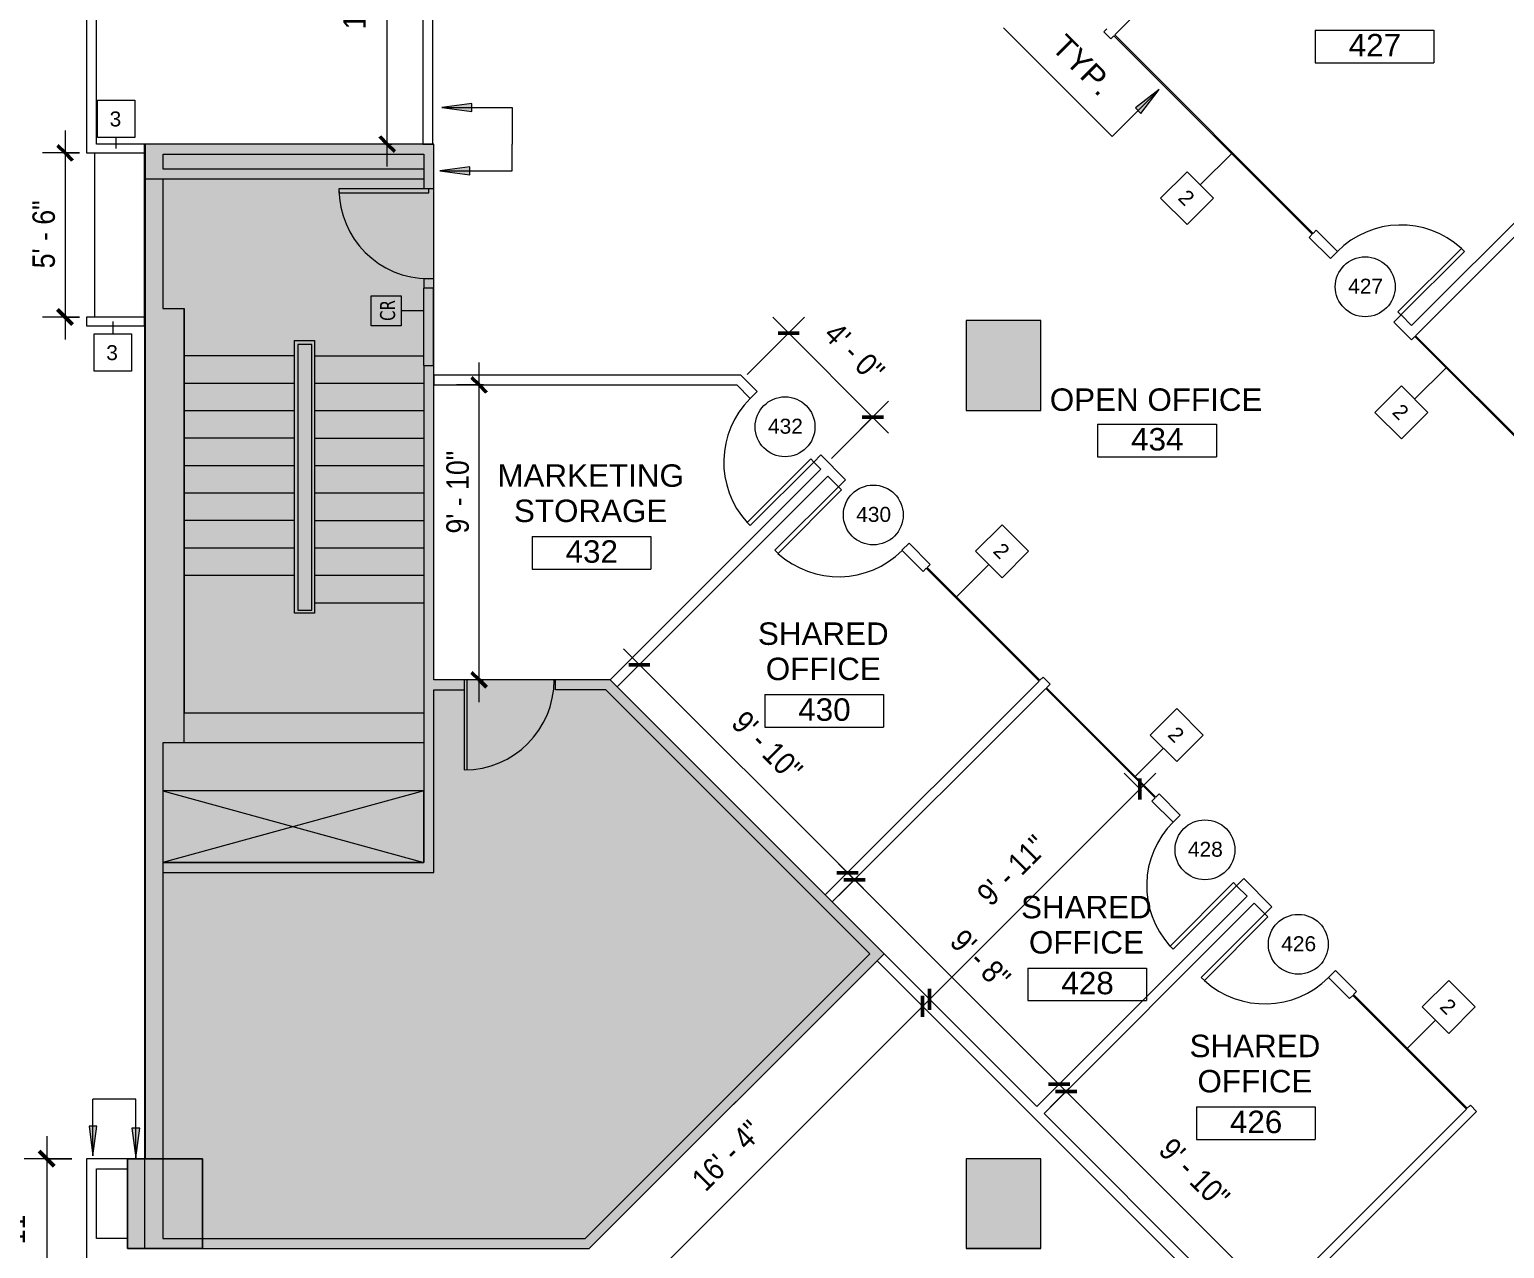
# Model space of a CAD drawing. Header units: inches. Extents: x -865 to 1895, y -762 to 1388.
# Drawn here: x -552 to 39, y 331 to 819 of the extents above; entities that cross this region are included whole.
import ezdxf

# ---------------------------------------------------------------- set-up
doc = ezdxf.new("R2010")
doc.units = ezdxf.units.IN
doc.header["$MEASUREMENT"] = 0
for name, color, linetype, lineweight in [('4th Floor Revit Background_dwg', 8, 'Continuous', 9), ('8309_BB$0$BB_COL_FILL', 7, 'Continuous', 9), ('8309_BB$0$BB_DOOR', 7, 'Continuous', 9), ('A-ANNO-DIMS', 211, 'Continuous', 9), ('A-ANNO-DIMS-96', 211, 'Continuous', 9), ('A-ANNO-NOTE', 131, 'Continuous', 9), ('A-AREA-IDEN', 2, 'Continuous', 20), ('A-DETL-GENF', 92, 'Continuous', 9), ('A-DETL-MEDM', 33, 'Continuous', 20), ('A-DOOR', 31, 'Continuous', 9), ('A-DOOR-IDEN', 31, 'Continuous', 20), ('A-EXIST-CORE', 7, 'Continuous', 9), ('A-EXIST-WALL-INT', 7, 'Continuous', 9), ('A-WALL', 113, 'Continuous', 9), ('A-WALL-IDEN', 211, 'Continuous', 20), ('G-ANNO-TEXT', 231, 'Continuous', 9), ('I-WALL', 2, 'Continuous', 9), ('Q-CASE', 31, 'Continuous', 9)]:
    doc.layers.add(name, color=color, linetype=linetype, lineweight=lineweight)
doc.styles.add('Arial_1', font='arial.ttf', dxfattribs={"height": 9})
doc.styles.add('Arial_3', font='arial.ttf', dxfattribs={"height": 6})
doc.styles.add('Arial_4', font='arial.ttf', dxfattribs={"width": 0.85, "height": 9})
doc.styles.add('Tahoma', font='tahoma.ttf', dxfattribs={"width": 0.85, "height": 6})
doc.dimstyles.new('Linear_-_3_32__Arial__85_-_1__Tolerance', dxfattribs={"dimscale": 12, "dimtxt": 9.182335, "dimasz": 0.5, "dimexe": 0.75, "dimexo": 0.5, "dimgap": 0.5, "dimtad": 1, "dimdec": 0, "dimzin": 3, "dimdsep": 46, "dimlunit": 4, "dimtxsty": 'Arial_4', "dimblk1": 'OBLIQUE', "dimblk2": 'OBLIQUE', "dimsah": 1, "dimcen": 0.09, "dimdle": 0.75, "dimazin": 0, "dimtfac": 1, "dimtdec": 4, "dimtix": 1, "dimtmove": 0, "dimatfit": 3, "dimfxl": 1, "dimtvp": 1, "dimfrac": 2, "dimtolj": 1, "dimtzin": 0, "dimarcsym": 2})
doc.dimstyles.new('Linear_-_3_32__Arial__85_-_1__Tolerance_1', dxfattribs={"dimscale": 12, "dimtxt": 9.182335, "dimasz": 0.5, "dimexe": 0.75, "dimexo": 0.5, "dimgap": 0.5, "dimtad": 1, "dimdec": 0, "dimzin": 3, "dimdsep": 46, "dimlunit": 4, "dimtxsty": 'Arial_4', "dimblk1": 'OBLIQUE', "dimblk2": 'OBLIQUE', "dimsah": 1, "dimcen": 0.09, "dimdle": 0.75, "dimazin": 0, "dimtfac": 1, "dimtdec": 4, "dimtix": 1, "dimtmove": 2, "dimatfit": 3, "dimfxl": 1, "dimtvp": 1, "dimfrac": 2, "dimtolj": 1, "dimtzin": 0, "dimarcsym": 2})

# ---------------------------------------------------------------- blocks, each defined once
blk = doc.blocks.new('Single-Flush - 36_ x 96_-1525938-4th Floor New Construction - Partition Plan')
at = {"layer": 'A-DOOR', "color": 250, "lineweight": 20}
for p, q in [((16.25, -2), (16.25, -38.02)), ((18, -2), (16.25, -2)), ((18, -2), (18, -38.02)), ((18, -38.02), (16.25, -38.02))]:
    blk.add_line(p, q, dxfattribs=at)
at = {"layer": 'A-DOOR'}
blk.add_arc((18, -2), 36.07, 180, 267.21884, dxfattribs=at)
blk = doc.blocks.new('Single-Flush - 36_ x 96_-1532445-4th Floor New Construction - Partition Plan')
at = {"layer": 'A-DOOR', "color": 250, "lineweight": 20}
for p, q in [((16.25, 2), (16.25, 38.02)), ((18, 38.02), (16.25, 38.02)), ((18, 2), (18, 38.02)), ((18, 2), (16.25, 2))]:
    blk.add_line(p, q, dxfattribs=at)
at = {"layer": 'A-DOOR'}
blk.add_arc((18, 2), 36.07, 92.78116, 180, dxfattribs=at)
blk = doc.blocks.new('Counter Top _No Backsplash_ - Standard Counter Top-2610611-4th Floor New Construction - Partition Plan')
at = {"layer": 'Q-CASE', "lineweight": 13}
for p, q in [((18.59, 0), (-47.26, 0)), ((-47.26, -20), (18.59, -20))]:
    blk.add_line(p, q, dxfattribs=at)
blk = doc.blocks.new('Base Cabinet - Standard Base Cabinet-2610578-4th Floor New Construction - Partition Plan')
at = {"layer": 'Q-CASE', "lineweight": 13}
blk.add_line((65.09, 0), (-0.76, 0), dxfattribs=at)
blk = doc.blocks.new('4th Floor Revit Background_dwg-1506688-4th Floor New Construction - Partition Plan')
at = {"layer": '8309_BB$0$BB_COL_FILL'}
for points in [[(1010.34, 1507.78), (1010.34, 1543.78), (980.34, 1543.78), (980.34, 1507.78)], [(644.35, 1171.78), (674.34, 1171.78), (674.34, 1207.78), (644.35, 1207.78), (644.35, 1175.77)], [(1010.34, 1171.78), (1010.34, 1207.78), (980.34, 1207.78), (980.34, 1171.78)]]:
    blk.add_hatch(color=256, dxfattribs=at).paths.add_polyline_path(points, flags=0)
for p, q in [((1010.34, 1543.78), (980.34, 1543.78)), ((980.34, 1543.78), (980.34, 1507.78)), ((1010.34, 1507.78), (1010.34, 1543.78)), ((980.34, 1507.78), (1010.34, 1507.78)), ((674.34, 1207.78), (644.35, 1207.78)), ((644.35, 1207.78), (644.35, 1175.77)), ((674.34, 1171.78), (674.34, 1207.78)), ((1010.34, 1207.78), (980.34, 1207.78)), ((980.34, 1207.78), (980.34, 1171.78)), ((1010.34, 1171.78), (1010.34, 1207.78)), ((644.35, 1175.77), (644.35, 1171.78)), ((644.35, 1171.78), (674.34, 1171.78)), ((980.34, 1171.78), (1010.34, 1171.78)), ((1010.34, 1171.78), (980.34, 1171.78))]:
    blk.add_line(p, q, dxfattribs=at)
at = {"layer": '8309_BB$0$BB_DOOR'}
blk.add_line((729.04, 1596.52), (729.04, 1595.02), dxfattribs=at)
at = {"layer": 'A-EXIST-CORE'}
for p, q in [((651.34, 1610.99), (651.34, 1545.14)), ((767.08, 1603.52), (767.04, 1603.52)), ((651.34, 1600.52), (763.04, 1600.52)), ((767.04, 1596.52), (729.04, 1596.52)), ((651.34, 1545.14), (651.34, 1207.78)), ((667.04, 1374.52), (667.04, 1548.55)), ((711.19, 1529.59), (667.04, 1529.59)), ((762.92, 1529.52), (719.53, 1529.52)), ((763.04, 1525.72), (763.04, 1326.52)), ((711.19, 1518.59), (667.04, 1518.59)), ((763.04, 1518.52), (719.53, 1518.52)), ((711.19, 1507.59), (667.04, 1507.59)), ((763.04, 1507.52), (719.53, 1507.52)), ((711.19, 1496.59), (667.04, 1496.59)), ((763.04, 1496.52), (719.53, 1496.52)), ((711.19, 1485.59), (667.04, 1485.59)), ((763.04, 1485.52), (719.53, 1485.52)), ((711.19, 1474.59), (667.04, 1474.59)), ((763.04, 1474.52), (719.53, 1474.52)), ((711.19, 1463.59), (667.04, 1463.59)), ((763.04, 1463.52), (719.53, 1463.52)), ((711.19, 1452.59), (667.04, 1452.59)), ((763.04, 1452.52), (719.53, 1452.52)), ((711.19, 1441.59), (667.04, 1441.59)), ((763.04, 1441.52), (719.53, 1441.52)), ((763.04, 1430.52), (719.28, 1430.52)), ((779.26, 1399.65), (779.26, 1363.65)), ((780.26, 1399.65), (780.26, 1363.65))]:
    blk.add_line(p, q, dxfattribs=at)
at = {"layer": 'A-EXIST-CORE', "flags": 128}
for points in [[(762.67, 1614.5), (651.34, 1614.5), (651.34, 1610.99)], [(767.04, 1521.94), (767.04, 1614.5), (766.67, 1614.5)], [(763.04, 1604.52), (658.52, 1604.52), (658.52, 1610.5), (763.04, 1610.5), (763.04, 1596.52)], [(658.47, 1600.52), (658.47, 1548.55), (667.04, 1548.55), (667.04, 1386.52), (763.04, 1386.52), (763.04, 1374.52), (658.47, 1374.52), (658.47, 1175.78), (827.68, 1175.78), (941.83, 1289.93), (836.02, 1395.74), (815.79, 1395.74), (815.79, 1399.74)], [(729.04, 1595.02), (765.04, 1595.02), (765.04, 1596.52)], [(767.04, 1521.94), (767.04, 1560.52), (763.04, 1560.52), (763.04, 1556.72)], [(658.47, 1322.52), (767.04, 1322.52), (767.04, 1395.74), (779.34, 1395.74), (779.34, 1399.74), (767.04, 1399.74), (767.04, 1517.94)], [(947.49, 1289.93), (837.68, 1399.74), (767.04, 1399.74), (767.04, 1517.94)], [(763.04, 1355.27), (658.47, 1326.52), (763.04, 1326.52), (763.04, 1355.27), (658.47, 1355.27), (658.47, 1326.52)], [(658.47, 1355.27), (763.04, 1326.52), (658.47, 1326.52), (658.47, 1207.78)], [(651.34, 1171.78), (829.34, 1171.78), (944.67, 1287.12)]]:
    blk.add_lwpolyline(points, dxfattribs=at)
for points in [[(711.28, 1426.52), (711.28, 1535.73), (719.28, 1535.73), (719.28, 1426.52)], [(712.58, 1534.23), (712.58, 1427.7), (718.14, 1427.7), (718.14, 1534.23)]]:
    blk.add_lwpolyline(points, close=True, dxfattribs=at)
at = {"layer": 'A-EXIST-CORE'}
for centre, start, end in [((765.04, 1596.52), 180, 270), ((779.26, 1399.65), 270, 360)]:
    blk.add_arc(centre, 36, start, end, dxfattribs=at)
at = {"layer": 'A-EXIST-WALL-INT'}
blk.add_line((644.34, 1175.77), (644.34, 1203.78), dxfattribs=at)
at = {"layer": 'A-EXIST-WALL-INT', "flags": 128}
for points in [[(980.34, 1507.78), (1010.34, 1507.78), (1010.34, 1543.78), (980.34, 1543.78)], [(980.34, 1171.78), (1010.34, 1171.78), (1010.34, 1207.78), (980.34, 1207.78)]]:
    blk.add_lwpolyline(points, close=True, dxfattribs=at)
blk.add_lwpolyline([(644.35, 1207.78), (674.34, 1207.78), (674.34, 1171.78), (644.35, 1171.78)], dxfattribs=at)
blk = doc.blocks.new('FORM Room Tag - Name _ Number-61107-4th Floor New Construction - Partition Plan')
at = {"layer": 'A-AREA-IDEN'}
for p, q in [((-0.2444, -0.0231), (-0.2444, -0.1589)), ((-0.2444, -0.0231), (0.2515, -0.0231)), ((0.2515, -0.0231), (0.2515, -0.1589)), ((-0.2444, -0.1589), (0.2515, -0.1589))]:
    blk.add_line(p, q, dxfattribs=at)
blk = doc.blocks.new('FORM Wall Tag - Default-61693-4th Floor New Construction - Partition Plan')
at = {"layer": 'A-WALL-IDEN'}
for p, q in [((-0.078125, 0.078125), (0.078125, 0.078125)), ((-0.078125, -0.078125), (-0.078125, 0.078125)), ((0.078125, 0.078125), (0.078125, -0.078125)), ((0.078125, -0.078125), (-0.078125, -0.078125))]:
    blk.add_line(p, q, dxfattribs=at)
blk = doc.blocks.new('FORM Door Tag - Default-60822-4th Floor New Construction - Partition Plan')
at = {"layer": 'A-DOOR-IDEN'}
blk.add_circle((-0.002, 0), 0.125, dxfattribs=at)
blk = doc.blocks.new('DIMBLOCK14-4th Floor New Construction - Partition Plan')
at = {"layer": 'A-ANNO-DIMS-96'}
for p, q in [((-408.26, 764.5), (-408.26, 912.92)), ((-406.5, 903.92), (-417.26, 903.92)), ((-408.26, 903.92), (-406.5, 903.92)), ((-406.5, 773.5), (-417.26, 773.5)), ((-408.26, 773.5), (-406.5, 773.5))]:
    blk.add_line(p, q, dxfattribs=at)
at = {"layer": 'A-ANNO-DIMS-96', "lineweight": 50}
for p, q in [((-408.26, 903.92), (-411.26, 906.92)), ((-408.26, 903.92), (-405.26, 900.92)), ((-408.26, 773.5), (-411.26, 776.5)), ((-408.26, 773.5), (-405.26, 770.5))]:
    blk.add_line(p, q, dxfattribs=at)
at = {"layer": 'A-ANNO-DIMS-96', "color": 0, "insert": (-425.94, 819.57), "char_height": 9, "width": 45.9399, "attachment_point": 1, "rotation": 90, "line_spacing_factor": 0.941778, "style": 'Arial_4'}
blk.add_mtext('10\' - 10"', dxfattribs=at)
blk = doc.blocks.new('_Oblique')
at = {"color": 0, "linetype": 'ByBlock', "lineweight": -2}
blk.add_line((-0.5, -0.5), (0.5, 0.5), dxfattribs=at)
blk = doc.blocks.new('DIMBLOCK15-4th Floor New Construction - Partition Plan')
at = {"layer": 'A-ANNO-DIMS-96'}
for p, q in [((-537.4, 779), (-537.4, 695.15)), ((-531.56, 770), (-546.4, 770)), ((-537.4, 770), (-531.56, 770)), ((-531.56, 704.15), (-546.4, 704.15)), ((-537.4, 704.15), (-531.56, 704.15))]:
    blk.add_line(p, q, dxfattribs=at)
at = {"layer": 'A-ANNO-DIMS-96', "lineweight": 50}
for p, q in [((-537.4, 770), (-540.4, 773)), ((-537.4, 770), (-534.4, 767)), ((-537.4, 704.15), (-540.4, 707.15)), ((-537.4, 704.15), (-534.4, 701.15))]:
    blk.add_line(p, q, dxfattribs=at)
at = {"layer": 'A-ANNO-DIMS-96', "color": 0, "insert": (-550.48, 723.73), "char_height": 9, "width": 32.0393, "attachment_point": 1, "rotation": 90, "line_spacing_factor": 0.941778, "style": 'Arial_4'}
blk.add_mtext('5\' - 6"', dxfattribs=at)
blk = doc.blocks.new('DIMBLOCK16-4th Floor New Construction - Partition Plan')
at = {"layer": 'A-ANNO-DIMS-96'}
for p, q in [((-544.73, 375.79), (-544.73, 286.69)), ((-534.75, 366.79), (-553.73, 366.79)), ((-544.73, 366.79), (-534.75, 366.79)), ((-534.75, 295.69), (-553.73, 295.69)), ((-544.73, 295.69), (-534.75, 295.69))]:
    blk.add_line(p, q, dxfattribs=at)
at = {"layer": 'A-ANNO-DIMS-96', "lineweight": 50}
for p, q in [((-544.73, 366.79), (-547.73, 369.79)), ((-544.73, 366.79), (-541.73, 363.79)), ((-544.73, 295.69), (-547.73, 298.69)), ((-544.73, 295.69), (-541.73, 292.69))]:
    blk.add_line(p, q, dxfattribs=at)
at = {"layer": 'A-ANNO-DIMS-96', "color": 0, "insert": (-562.41, 315), "char_height": 9, "width": 38.9896, "attachment_point": 1, "rotation": 90, "line_spacing_factor": 0.941778, "style": 'Arial_4'}
blk.add_mtext('5\' - 11"', dxfattribs=at)
blk = doc.blocks.new('DIMBLOCK23-4th Floor New Construction - Partition Plan')
at = {"layer": 'A-ANNO-DIMS-96'}
for p, q in [((-187.39, 434.24), (-338.8, 282.83)), ((-194.99, 429.12), (-187.39, 421.52)), ((-193.75, 427.88), (-194.99, 429.12)), ((-333.68, 290.44), (-326.07, 282.83)), ((-332.43, 289.19), (-333.68, 290.44))]:
    blk.add_line(p, q, dxfattribs=at)
at = {"layer": 'A-ANNO-DIMS-96', "lineweight": 50}
for p, q in [((-193.75, 427.88), (-193.75, 432.12)), ((-193.75, 427.88), (-193.75, 423.64)), ((-332.43, 289.19), (-332.43, 293.44)), ((-332.43, 289.19), (-332.43, 284.95))]:
    blk.add_line(p, q, dxfattribs=at)
at = {"layer": 'A-ANNO-DIMS-96', "color": 0, "insert": (-287.08, 359.55), "char_height": 9, "width": 38.9896, "attachment_point": 1, "rotation": 45, "line_spacing_factor": 0.941778, "style": 'Arial_4'}
blk.add_mtext('16\' - 4"', dxfattribs=at)
blk = doc.blocks.new('DIMBLOCK24-4th Floor New Construction - Partition Plan')
at = {"layer": 'A-ANNO-DIMS-96'}
for p, q in [((-100.28, 521.35), (-197.29, 424.34)), ((-106.08, 514.42), (-113.01, 521.35)), ((-106.64, 514.98), (-106.08, 514.42)), ((-192.16, 431.95), (-184.56, 424.34)), ((-190.92, 430.71), (-192.16, 431.95))]:
    blk.add_line(p, q, dxfattribs=at)
at = {"layer": 'A-ANNO-DIMS-96', "lineweight": 50}
for p, q in [((-106.64, 514.98), (-106.64, 519.23)), ((-106.64, 514.98), (-106.64, 510.74)), ((-190.92, 430.71), (-190.92, 434.95)), ((-190.92, 430.71), (-190.92, 426.46))]:
    blk.add_line(p, q, dxfattribs=at)
at = {"layer": 'A-ANNO-DIMS-96', "color": 0, "insert": (-172.77, 473.86), "char_height": 9, "width": 38.9896, "attachment_point": 1, "rotation": 45, "line_spacing_factor": 0.941778, "style": 'Arial_4'}
blk.add_mtext('9\' - 11"', dxfattribs=at)
blk = doc.blocks.new('DIMBLOCK25-4th Floor New Construction - Partition Plan')
at = {"layer": 'A-ANNO-DIMS-96'}
for p, q in [((-217.5, 475.06), (-313.64, 571.2)), ((-306.03, 566.08), (-313.64, 558.47)), ((-307.28, 564.83), (-306.03, 566.08)), ((-222.62, 482.67), (-230.23, 475.06)), ((-223.87, 481.43), (-222.62, 482.67))]:
    blk.add_line(p, q, dxfattribs=at)
at = {"layer": 'A-ANNO-DIMS-96', "lineweight": 50}
for p, q in [((-307.28, 564.83), (-311.52, 564.83)), ((-307.28, 564.83), (-303.03, 564.83)), ((-223.87, 481.43), (-228.11, 481.43)), ((-223.87, 481.43), (-219.62, 481.43))]:
    blk.add_line(p, q, dxfattribs=at)
at = {"layer": 'A-ANNO-DIMS-96', "color": 0, "insert": (-264.55, 547.12), "char_height": 9, "width": 38.9896, "attachment_point": 1, "rotation": 315, "line_spacing_factor": 0.941778, "style": 'Arial_4'}
blk.add_mtext('9\' - 10"', dxfattribs=at)
blk = doc.blocks.new('DIMBLOCK26-4th Floor New Construction - Partition Plan')
at = {"layer": 'A-ANNO-DIMS-96'}
for p, q in [((-132.68, 390.24), (-227.4, 484.96)), ((-219.8, 479.84), (-227.4, 472.23)), ((-221.04, 478.6), (-219.8, 479.84)), ((-137.8, 397.85), (-145.41, 390.24)), ((-139.04, 396.6), (-137.8, 397.85))]:
    blk.add_line(p, q, dxfattribs=at)
at = {"layer": 'A-ANNO-DIMS-96', "lineweight": 50}
for p, q in [((-221.04, 478.6), (-225.28, 478.6)), ((-221.04, 478.6), (-216.8, 478.6)), ((-139.04, 396.6), (-143.29, 396.6)), ((-139.04, 396.6), (-134.8, 396.6))]:
    blk.add_line(p, q, dxfattribs=at)
at = {"layer": 'A-ANNO-DIMS-96', "color": 0, "insert": (-176.98, 459.54), "char_height": 9, "width": 32.0393, "attachment_point": 1, "rotation": 315, "line_spacing_factor": 0.941778, "style": 'Arial_4'}
blk.add_mtext('9\' - 8"', dxfattribs=at)
blk = doc.blocks.new('DIMBLOCK27-4th Floor New Construction - Partition Plan')
at = {"layer": 'A-ANNO-DIMS-96'}
for p, q in [((-46.09, 303.65), (-142.58, 400.14)), ((-134.97, 395.02), (-142.58, 387.41)), ((-136.22, 393.77), (-134.97, 395.02)), ((-51.21, 311.25), (-58.82, 303.65)), ((-52.45, 310.01), (-51.21, 311.25))]:
    blk.add_line(p, q, dxfattribs=at)
at = {"layer": 'A-ANNO-DIMS-96', "lineweight": 50}
for p, q in [((-136.22, 393.77), (-140.46, 393.77)), ((-136.22, 393.77), (-131.97, 393.77)), ((-52.45, 310.01), (-56.7, 310.01)), ((-52.45, 310.01), (-48.21, 310.01))]:
    blk.add_line(p, q, dxfattribs=at)
at = {"layer": 'A-ANNO-DIMS-96', "color": 0, "insert": (-93.32, 375.89), "char_height": 9, "width": 38.9896, "attachment_point": 1, "rotation": 315, "line_spacing_factor": 0.941778, "style": 'Arial_4'}
blk.add_mtext('9\' - 10"', dxfattribs=at)
blk = doc.blocks.new('DIMBLOCK28-4th Floor New Construction - Partition Plan')
at = {"layer": 'A-ANNO-DIMS-96'}
for p, q in [((-371.51, 549.75), (-371.51, 685.95)), ((-369.76, 676.95), (-380.51, 676.95)), ((-371.51, 676.95), (-369.76, 676.95)), ((-369.76, 558.75), (-380.51, 558.75)), ((-371.51, 558.75), (-369.76, 558.75))]:
    blk.add_line(p, q, dxfattribs=at)
at = {"layer": 'A-ANNO-DIMS-96', "lineweight": 50}
for p, q in [((-371.51, 676.95), (-374.51, 679.95)), ((-371.51, 676.95), (-368.51, 673.95)), ((-371.51, 558.75), (-374.51, 561.75)), ((-371.51, 558.75), (-368.51, 555.75))]:
    blk.add_line(p, q, dxfattribs=at)
at = {"layer": 'A-ANNO-DIMS-96', "color": 0, "insert": (-384.6, 617.41), "char_height": 9, "width": 38.9896, "attachment_point": 1, "rotation": 90, "line_spacing_factor": 0.941778, "style": 'Arial_4'}
blk.add_mtext('9\' - 10"', dxfattribs=at)
blk = doc.blocks.new('DIMBLOCK29-4th Floor New Construction - Partition Plan')
at = {"layer": 'A-ANNO-DIMS-96'}
for p, q in [((-264.01, 681.19), (-241.07, 704.14)), ((-253.8, 704.14), (-207.35, 657.69)), ((-247.43, 697.78), (-264.01, 681.19)), ((-230.29, 647.47), (-207.35, 670.42)), ((-213.71, 664.06), (-230.29, 647.47))]:
    blk.add_line(p, q, dxfattribs=at)
at = {"layer": 'A-ANNO-DIMS-96', "lineweight": 50}
for p, q in [((-247.43, 697.78), (-251.67, 697.78)), ((-247.43, 697.78), (-243.19, 697.78)), ((-213.71, 664.06), (-217.95, 664.06)), ((-213.71, 664.06), (-209.47, 664.06))]:
    blk.add_line(p, q, dxfattribs=at)
at = {"layer": 'A-ANNO-DIMS-96', "color": 0, "insert": (-227.51, 702.86), "char_height": 9, "width": 32.0393, "attachment_point": 1, "rotation": 315, "line_spacing_factor": 0.941778, "style": 'Arial_4'}
blk.add_mtext('4\' - 0"', dxfattribs=at)

msp = doc.modelspace()

# ---------------------------------------------------------------- hatches: boundary and pattern name
at = {"layer": 'A-ANNO-NOTE', "lineweight": 20}
for points in [[(-98.89, 795.36), (-108.5, 787.99), (-106.26, 785.75)], [(-386.4, 788.18), (-374.4, 786.6), (-374.4, 789.76)], [(-387.22, 762.76), (-375.22, 761.18), (-375.22, 764.34)], [(-526.21, 367.89), (-524.63, 379.89), (-527.79, 379.89)], [(-509.06, 367.07), (-507.48, 379.07), (-510.64, 379.07)]]:
    msp.add_hatch(color=256, dxfattribs=at).paths.add_polyline_path(points, flags=0)
at = {"layer": 'A-DETL-GENF'}
h = msp.add_hatch(color=9, dxfattribs=at)
h.paths.add_polyline_path([(393.16, -162.72), (541.06, -162.72), (541.06, -147.94), (752.68, -147.94), (752.68, -162.72), (867.19, -162.72), (867.19, 64.4), (393.16, 64.4), (393.16, 24.53), (402.64, 24.53), (402.64, -19.47), (393.16, -19.47), (393.16, -77.47), (402.64, -77.47), (402.64, -121.47), (393.16, -121.47), (393.16, -158.22)], flags=0)
h.paths.add_polyline_path([(1527.09, -162.72), (1527.09, 68.31), (1241.09, 68.31), (1241.09, -162.72), (1517.61, -162.72)], flags=0)
h.paths.add_polyline_path([(159.67, -160.85), (261.14, -160.85), (261.14, -120.86), (251.64, -120.86), (251.64, -76.86), (261.64, -76.86), (261.64, -18.86), (251.64, -18.86), (251.64, 25.14), (261.14, 25.14), (261.14, 62.36), (177.39, 62.36), (95.51, 144.24), (38.05, 144.24), (38.05, 18.14), (1.06, 18.14), (1.06, -160.85), (153.68, -160.85)], flags=0)
h.paths.add_polyline_path([(-353.51, 330.78), (-327.35, 330.78), (-209.17, 448.96), (-318.99, 558.75), (-389.63, 558.75), (-389.63, 773.5), (-505.56, 773.5), (-505.56, 330.78), (-374.02, 330.78)], flags=0)

# ---------------------------------------------------------------- linework, layer by layer
at = {"layer": 'A-ANNO-NOTE', "lineweight": 20}
for p, q in [((-161.32, 820.13), (-145.44, 804.25)), ((-117.72, 776.53), (-145.44, 804.25)), ((-98.89, 795.36), (-117.72, 776.53)), ((-98.89, 795.36), (-108.5, 787.99)), ((-106.26, 785.75), (-98.89, 795.36)), ((-374.4, 789.76), (-386.4, 788.18)), ((-386.4, 788.18), (-374.4, 786.6)), ((-386.4, 788.18), (-358.22, 788.18)), ((-374.4, 786.6), (-374.4, 789.76)), ((-358.22, 788.18), (-358.22, 773.5)), ((-108.5, 787.99), (-106.26, 785.75)), ((-358.22, 762.76), (-358.22, 773.5)), ((-375.22, 764.34), (-387.22, 762.76)), ((-387.22, 762.76), (-375.22, 761.18)), ((-387.22, 762.76), (-358.22, 762.76)), ((-375.22, 761.18), (-375.22, 764.34)), ((-414.75, 700.73), (-414.75, 712.73)), ((-414.75, 712.73), (-402.75, 712.73)), ((-402.75, 712.73), (-402.75, 700.73)), ((-393.75, 706.73), (-402.75, 706.73)), ((-402.75, 700.73), (-414.75, 700.73)), ((-509.06, 390.67), (-526.21, 390.67)), ((-526.21, 367.89), (-526.21, 390.67)), ((-509.06, 367.07), (-509.06, 390.67)), ((-524.63, 379.89), (-527.79, 379.89)), ((-527.79, 379.89), (-526.21, 367.89)), ((-526.21, 367.89), (-524.63, 379.89)), ((-507.48, 379.07), (-510.64, 379.07)), ((-510.64, 379.07), (-509.06, 367.07)), ((-509.06, 367.07), (-507.48, 379.07))]:
    msp.add_line(p, q, dxfattribs=at)
at = {"layer": 'A-DETL-MEDM'}
for p, q in [((-505.33, 773.5), (-505.56, 773.5)), ((-505.56, 773.5), (-505.56, 330.78)), ((-389.64, 773.5), (-505.31, 773.5)), ((-389.63, 773.42), (-389.63, 773.5)), ((-389.63, 755.53), (-389.63, 773.42)), ((-389.63, 719.53), (-389.63, 755.53)), ((-389.63, 558.75), (-389.63, 719.53)), ((-377.42, 558.75), (-389.63, 558.75)), ((-340.89, 558.75), (-377.42, 558.75)), ((-319, 558.75), (-340.89, 558.75)), ((-209.17, 448.96), (-318.97, 558.75)), ((-327.33, 330.79), (-209.19, 448.94))]:
    msp.add_line(p, q, dxfattribs=at)
at = {"layer": 'A-WALL', "color": 250, "lineweight": 20}
for p, q in [((-116.76, 817.27), (2.56, 936.59)), ((-528.75, 907.42), (-528.75, 770)), ((-390, 773.5), (-390, 907.42)), ((-524.75, 773.5), (-524.75, 903.92)), ((-394, 903.92), (-394, 773.5)), ((-119.94, 819.74), (-121.18, 818.5)), ((-121.18, 818.5), (-118.35, 815.68)), ((-118.35, 815.68), (-117.12, 816.91)), ((120.3, 818.86), (2.21, 700.77)), ((3.8, 696.71), (123.12, 816.03)), ((-528.75, 770), (-524.75, 770)), ((-394, 773.5), (-390, 773.5)), ((-35.98, 738.95), (-37.21, 737.72)), ((-27.49, 730.47), (-35.98, 738.95)), ((-37.57, 737.36), (-38.8, 736.13)), ((-38.8, 736.13), (-30.32, 727.64)), ((-30.32, 727.64), (-27.49, 730.47)), ((-389.75, 715.73), (-393.75, 715.73)), ((-393.75, 715.73), (-393.75, 684.73)), ((-389.75, 684.73), (-389.75, 715.73)), ((-2.03, 705.01), (-4.86, 702.19)), ((2.21, 700.77), (-2.03, 705.01)), ((-4.86, 702.19), (2.21, 695.11)), ((2.21, 695.11), (3.45, 696.35)), ((-393.75, 684.73), (-389.75, 684.73)), ((-266.6, 680.95), (-389.63, 680.95)), ((-389.63, 680.95), (-389.63, 676.95)), ((-259.99, 674.34), (-266.6, 680.95)), ((-389.63, 676.95), (-268.26, 676.95)), ((-268.26, 676.95), (-262.82, 671.51)), ((-262.82, 671.51), (-259.99, 674.34)), ((-234.54, 648.89), (-237.37, 646.06)), ((-237.37, 646.06), (-234.54, 643.23)), ((-224.64, 638.99), (-234.54, 648.89)), ((-234.54, 643.23), (-318.99, 558.78)), ((-316.16, 555.95), (-231.71, 640.4)), ((-231.71, 640.4), (-227.47, 636.16)), ((-227.47, 636.16), (-224.64, 638.99)), ((-199.18, 613.53), (-202.01, 610.7)), ((-202.01, 610.7), (-193.53, 602.22)), ((-190.7, 605.05), (-199.18, 613.53)), ((-193.53, 602.22), (-192.29, 603.46)), ((-191.93, 603.81), (-190.7, 605.05)), ((-318.99, 558.78), (-316.16, 555.95)), ((-147.06, 558.23), (-232.75, 472.54)), ((-145.47, 559.82), (-146.71, 558.58)), ((-142.64, 556.99), (-145.47, 559.82)), ((-144.06, 555.58), (-142.64, 556.99)), ((-229.93, 469.71), (-144.41, 555.23)), ((-100.6, 511.41), (-101.84, 510.18)), ((-101.84, 510.18), (-93.35, 501.69)), ((-99.01, 513.01), (-100.25, 511.77)), ((-90.52, 504.52), (-99.01, 513.01)), ((-93.35, 501.69), (-90.52, 504.52)), ((-65.07, 479.06), (-67.9, 476.24)), ((-53.75, 467.75), (-65.07, 479.06)), ((-67.9, 476.24), (-63.65, 471.99)), ((-232.75, 472.54), (-229.93, 469.71)), ((-63.65, 471.99), (-147.93, 387.72)), ((-145.1, 384.89), (-60.83, 469.16)), ((-60.83, 469.16), (-56.58, 464.92)), ((-56.58, 464.92), (-53.75, 467.75)), ((-209.17, 448.96), (-212, 446.13)), ((-212, 446.13), (-64.17, 298.3)), ((-147.93, 387.72), (-209.17, 448.96)), ((-28.3, 442.29), (-31.13, 439.47)), ((-31.13, 439.47), (-22.64, 430.98)), ((-19.81, 433.81), (-28.3, 442.29)), ((-22.64, 430.98), (-21.4, 432.22)), ((-21.05, 432.57), (-19.81, 433.81)), ((-61.34, 301.13), (-145.1, 384.89)), ((-528.75, 366.79), (-528.75, 295.69)), ((-512.32, 366.79), (-528.75, 366.79)), ((-512.32, 362.79), (-512.32, 366.79)), ((-524.75, 334.78), (-524.75, 362.79)), ((-524.75, 362.79), (-512.32, 362.79)), ((-512.32, 334.78), (-524.75, 334.78)), ((-512.32, 330.78), (-512.32, 334.78))]:
    msp.add_line(p, q, dxfattribs=at)
at = {"layer": 'A-WALL-IDEN'}
for p, q in [((-516.9, 771.75), (-516.9, 776.12)), ((-69.74, 769.89), (-82.47, 757.16)), ((-518.24, 702.4), (-518.24, 697.44)), ((16.14, 684.01), (3.41, 671.28)), ((-180.32, 591.84), (-167.2, 604.96)), ((-108.69, 519.85), (-97.22, 531.33)), ((0.33, 410.84), (11.8, 422.31))]:
    msp.add_line(p, q, dxfattribs=at)
at = {"layer": 'I-WALL', "color": 250, "lineweight": 20}
for p, q in [((-117.12, 816.91), (-37.57, 737.36)), ((-37.21, 737.72), (-116.76, 817.27)), ((-505.56, 773.5), (-524.75, 773.5)), ((-524.75, 770), (-505.56, 770)), ((-505.56, 770), (-505.56, 773.5)), ((-505.56, 704.15), (-528.75, 704.15)), ((-528.75, 704.15), (-528.75, 700.65)), ((-505.56, 700.65), (-505.56, 704.15)), ((-528.75, 700.65), (-505.56, 700.65)), ((3.45, 696.35), (75.8, 624)), ((76.15, 624.35), (3.8, 696.71)), ((-192.29, 603.46), (-147.06, 558.23)), ((-146.71, 558.58), (-191.93, 603.81)), ((-144.41, 555.23), (-100.6, 511.41)), ((-100.25, 511.77), (-144.06, 555.58)), ((-21.4, 432.22), (24.17, 386.64)), ((24.53, 386.99), (-21.05, 432.57)), ((24.17, 386.64), (-61.34, 301.13)), ((-58.86, 298.65), (28.24, 385.76)), ((25.76, 388.23), (24.53, 386.99)), ((28.24, 385.76), (25.76, 388.23))]:
    msp.add_line(p, q, dxfattribs=at)

# ---------------------------------------------------------------- block references
at = {"layer": '4th Floor Revit Background_dwg', "color": 7}
msp.add_blockref('4th Floor Revit Background_dwg-1506688-4th Floor New Construction - Partition Plan', (-1156.67, -840.99), dxfattribs=at)
at = {"layer": 'A-AREA-IDEN', "xscale": 95.99999999999994, "yscale": 95.99999999999994, "zscale": 95.99999999999994}
for p in [(-12.96, 821.4), (-100.18, 663.4), (-326.79, 618.4), (-233.55, 555.04), (-128.11, 445.43), (-60.57, 389.76)]:
    msp.add_blockref('FORM Room Tag - Name _ Number-61107-4th Floor New Construction - Partition Plan', p, dxfattribs=at)
at = {"layer": 'A-DOOR', "lineweight": 13}
for name, p, rotation in [('Single-Flush - 36_ x 96_-1532445-4th Floor New Construction - Partition Plan', (-16.18, 716.33), 314.9999999999998), ('Single-Flush - 36_ x 96_-1525938-4th Floor New Construction - Partition Plan', (-248.68, 660.2), 314.9999999999999), ('Single-Flush - 36_ x 96_-1532445-4th Floor New Construction - Partition Plan', (-213.32, 624.85), 134.9999999999999), ('Single-Flush - 36_ x 96_-1525938-4th Floor New Construction - Partition Plan', (-79.21, 490.38), 314.9999999999998), ('Single-Flush - 36_ x 96_-1532445-4th Floor New Construction - Partition Plan', (-42.44, 453.61), 134.9999999999999)]:
    msp.add_blockref(name, p, dxfattribs=dict(at, rotation=rotation))
at = {"layer": 'A-DOOR-IDEN', "xscale": 95.99999999999994, "yscale": 95.99999999999994, "zscale": 95.99999999999994}
for p in [(-16.18, 716.33), (-248.68, 660.2), (-213.32, 624.85), (-80.4, 490.61), (-42.99, 452.73)]:
    msp.add_blockref('FORM Door Tag - Default-60822-4th Floor New Construction - Partition Plan', p, dxfattribs=at)
at = {"layer": 'A-WALL-IDEN', "xscale": 95.99999999999994, "yscale": 95.99999999999994, "zscale": 95.99999999999994}
for p in [(-516.9, 783.62), (-518.24, 689.94)]:
    msp.add_blockref('FORM Wall Tag - Default-61693-4th Floor New Construction - Partition Plan', p, dxfattribs=at)
for p, rotation in [((-87.77, 751.85), 314.9999999999998), ((-1.9, 665.98), 314.9999999999998), ((-161.89, 610.27), 314.9999999999999), ((-91.91, 536.63), 314.9999999999998), ((17.11, 427.61), 314.9999999999999)]:
    msp.add_blockref('FORM Wall Tag - Default-61693-4th Floor New Construction - Partition Plan', p, dxfattribs=dict(at, rotation=rotation))
at = {"layer": 'Q-CASE', "lineweight": 13}
for name, p, rotation in [('Counter Top _No Backsplash_ - Standard Counter Top-2610611-4th Floor New Construction - Partition Plan', (-505.56, 722.74), 269.9999999999996), ('Base Cabinet - Standard Base Cabinet-2610578-4th Floor New Construction - Partition Plan', (-505.33, 769.24), 269.9999999999995)]:
    msp.add_blockref(name, p, dxfattribs=dict(at, rotation=rotation))

# ---------------------------------------------------------------- texts
at = {"layer": 'A-ANNO-NOTE', "insert": (-411.17, 702.63), "char_height": 6, "width": 10.096, "attachment_point": 1, "rotation": 90, "style": 'Tahoma'}
msp.add_mtext('CR', dxfattribs=at)
at = {"layer": 'A-AREA-IDEN', "lineweight": 9, "char_height": 9, "attachment_point": 2, "line_spacing_factor": 0.941778, "style": 'Arial_1'}
for s, insert, width in [('427', (-12.49, 817.68), 25.1225), ('OPEN OFFICE', (-100.17, 675.58), 101.7022), ('434', (-99.71, 659.69), 25.1225), ('MARKETING\\PSTORAGE', (-326.78, 645.14), 89.1409), ('432', (-326.32, 614.69), 25.1225), ('SHARED\\POFFICE', (-233.54, 581.77), 62.4758), ('430', (-233.08, 551.33), 25.1225), ('SHARED\\POFFICE', (-128.1, 472.16), 62.4758), ('428', (-127.63, 441.71), 25.1225), ('SHARED\\POFFICE', (-60.56, 416.49), 62.4758), ('426', (-60.1, 386.04), 25.1225)]:
    msp.add_mtext(s, dxfattribs=dict(at, insert=insert, width=width))
at = {"layer": 'A-DOOR-IDEN', "lineweight": 9, "char_height": 6, "width": 16.7484, "attachment_point": 2, "line_spacing_factor": 0.941778, "style": 'Arial_3'}
for s, insert in [('427', (-16.22, 719.56)), ('432', (-248.72, 663.43)), ('430', (-213.37, 628.08)), ('428', (-80.44, 493.84)), ('426', (-43.04, 455.97))]:
    msp.add_mtext(s, dxfattribs=dict(at, insert=insert))
at = {"layer": 'G-ANNO-TEXT', "color": 7, "insert": (-136.24, 818.24), "char_height": 9, "width": 33.936, "attachment_point": 1, "rotation": 315, "style": 'Arial_1'}
msp.add_mtext('TYP.', dxfattribs=at)

# ---------------------------------------------------------------- dimensions: what is measured, and where the dimension line sits
at = {"layer": 'A-ANNO-DIMS'}
for base, p1, p2, angle, override, picture, middle in [((-408.26, 903.92), (-412.5, 773.5), (-412.5, 903.92), 90, {"dimpost": '<>', "dimfxl": 130.423318}, 'DIMBLOCK14-4th Floor New Construction - Partition Plan', (-418.85, 838.71)), ((-213.71, 664.06), (-268.26, 676.95), (-234.54, 643.23), 315, {"dimpost": '<>', "dimfxl": 47.687087}, 'DIMBLOCK29-4th Floor New Construction - Partition Plan', (-223.08, 688.41)), ((-307.28, 564.83), (-226.87, 478.43), (-310.28, 561.83), 315, {"dimpost": '<>', "dimfxl": 117.957747}, 'DIMBLOCK25-4th Floor New Construction - Partition Plan', (-258.08, 530.62)), ((-190.92, 430.71), (-101.84, 510.18), (-187.92, 427.71), 45, {"dimpost": '<>', "dimfxl": 119.21202}, 'DIMBLOCK24-4th Floor New Construction - Partition Plan', (-156.27, 480.34)), ((-221.04, 478.6), (-142.04, 393.6), (-224.04, 475.6), 315, {"dimpost": '<>', "dimfxl": 115.957747}, 'DIMBLOCK26-4th Floor New Construction - Partition Plan', (-172.55, 445.09)), ((-332.43, 289.19), (-190.75, 424.88), (-329.43, 286.19), 45, {"dimpost": '<>', "dimfxl": 196.130506}, 'DIMBLOCK23-4th Floor New Construction - Partition Plan', (-270.58, 366.03)), ((-136.22, 393.77), (-55.45, 307.01), (-139.22, 390.77), 315, {"dimpost": '<>', "dimfxl": 118.457747}, 'DIMBLOCK27-4th Floor New Construction - Partition Plan', (-86.84, 359.39)), ((-544.73, 295.69), (-528.75, 366.79), (-528.75, 295.69), 90, {"dimpost": '<>', "dimfxl": 71.101169}, 'DIMBLOCK16-4th Floor New Construction - Partition Plan', (-555.33, 331.24))]:
    dim = msp.add_linear_dim(base=base, p1=p1, p2=p2, angle=angle, dimstyle='Linear_-_3_32__Arial__85_-_1__Tolerance', override=override, dxfattribs=at)
    dim.commit()
    dim.dimension.update_dxf_attribs({"geometry": picture, "text_midpoint": middle})
dim = msp.add_linear_dim(base=(-371.51, 676.95), p1=(-375.76, 558.75), p2=(-375.76, 676.95), angle=90, dimstyle='Linear_-_3_32__Arial__85_-_1__Tolerance_1', override={"dimpost": '<>', "dimfxl": 118.19669}, dxfattribs=at)
dim.commit()
dim.dimension.update_dxf_attribs({"geometry": 'DIMBLOCK28-4th Floor New Construction - Partition Plan', "text_midpoint": (-378.6, 636.91), "dimtype": 160, "text_rotation": 90})

# ---------------------------------------------------------------- next in the draw order: texts
at = {"layer": 'A-WALL-IDEN', "lineweight": 9, "char_height": 6, "width": 5.5828, "attachment_point": 2, "line_spacing_factor": 0.941778, "style": 'Arial_3', "bg_fill": 3, "box_fill_scale": 1.25, "bg_fill_color": 256, "bg_fill_true_color": 13158600, "bg_fill_transparency": 0}
for insert in [(-517.22, 786.6), (-518.56, 692.92)]:
    msp.add_mtext('3', dxfattribs=dict(at, insert=insert))
at = {"layer": 'A-WALL-IDEN', "lineweight": 9, "char_height": 6, "width": 5.5828, "attachment_point": 2, "rotation": 315, "line_spacing_factor": 0.941778, "style": 'Arial_3', "bg_fill": 3, "box_fill_scale": 1.25, "bg_fill_color": 256, "bg_fill_true_color": 13158600, "bg_fill_transparency": 0}
for insert in [(-85.89, 754.18), (-0.02, 668.31), (-160.01, 612.6), (-90.03, 538.96), (18.99, 429.94)]:
    msp.add_mtext('2', dxfattribs=dict(at, insert=insert))

# ---------------------------------------------------------------- next in the draw order: dimensions: what is measured, and where the dimension line sits
at = {"layer": 'A-ANNO-DIMS'}
dim = msp.add_linear_dim(base=(-537.4, 704.15), p1=(-525.56, 770), p2=(-525.56, 704.15), angle=90, dimstyle='Linear_-_3_32__Arial__85_-_1__Tolerance_1', override={"dimpost": '<>', "dimfxl": 65.84844}, dxfattribs=at)
dim.commit()
dim.dimension.update_dxf_attribs({"geometry": 'DIMBLOCK15-4th Floor New Construction - Partition Plan', "text_midpoint": (-544.48, 739.74), "dimtype": 160, "text_rotation": 90})

doc.saveas('drawing.dxf')
